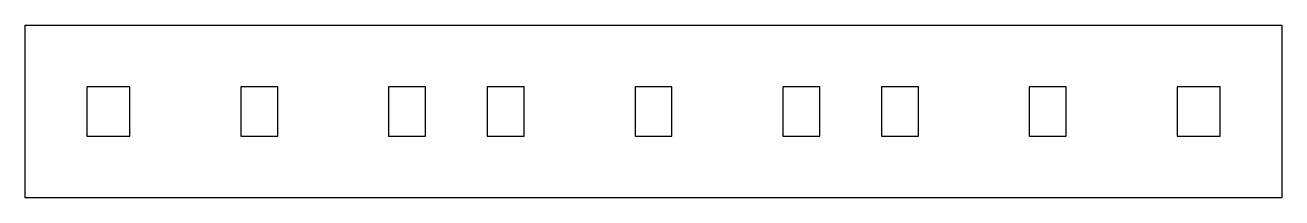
# Model space of a CAD drawing. Header units: millimetres. Extents: x -510 to 510, y -70 to 70.
import ezdxf

# ---------------------------------------------------------------- set-up
doc = ezdxf.new("R2010")
doc.units = ezdxf.units.MM
doc.layers.get('0').update_dxf_attribs({"linetype": 'CONTINUOUS'})

msp = doc.modelspace()

# ---------------------------------------------------------------- linework, layer by layer
for points in [[(510, -70), (-510, -70), (-510, 70), (510, 70)], [(-460, -20), (-425, -20), (-425, 20), (-460, 20)], [(-335, -20), (-305, -20), (-305, 20), (-335, 20)], [(-215, -20), (-185, -20), (-185, 20), (-215, 20)], [(-135, -20), (-105, -20), (-105, 20), (-135, 20)], [(15, -20), (15, 20), (-15, 20), (-15, -20)], [(105, 20), (105, -20), (135, -20), (135, 20)], [(185, -20), (215, -20), (215, 20), (185, 20)], [(305, -20), (335, -20), (335, 20), (305, 20)], [(460, -20), (460, 20), (425, 20), (425, -20)]]:
    msp.add_lwpolyline(points, close=True)

doc.saveas('drawing.dxf')
